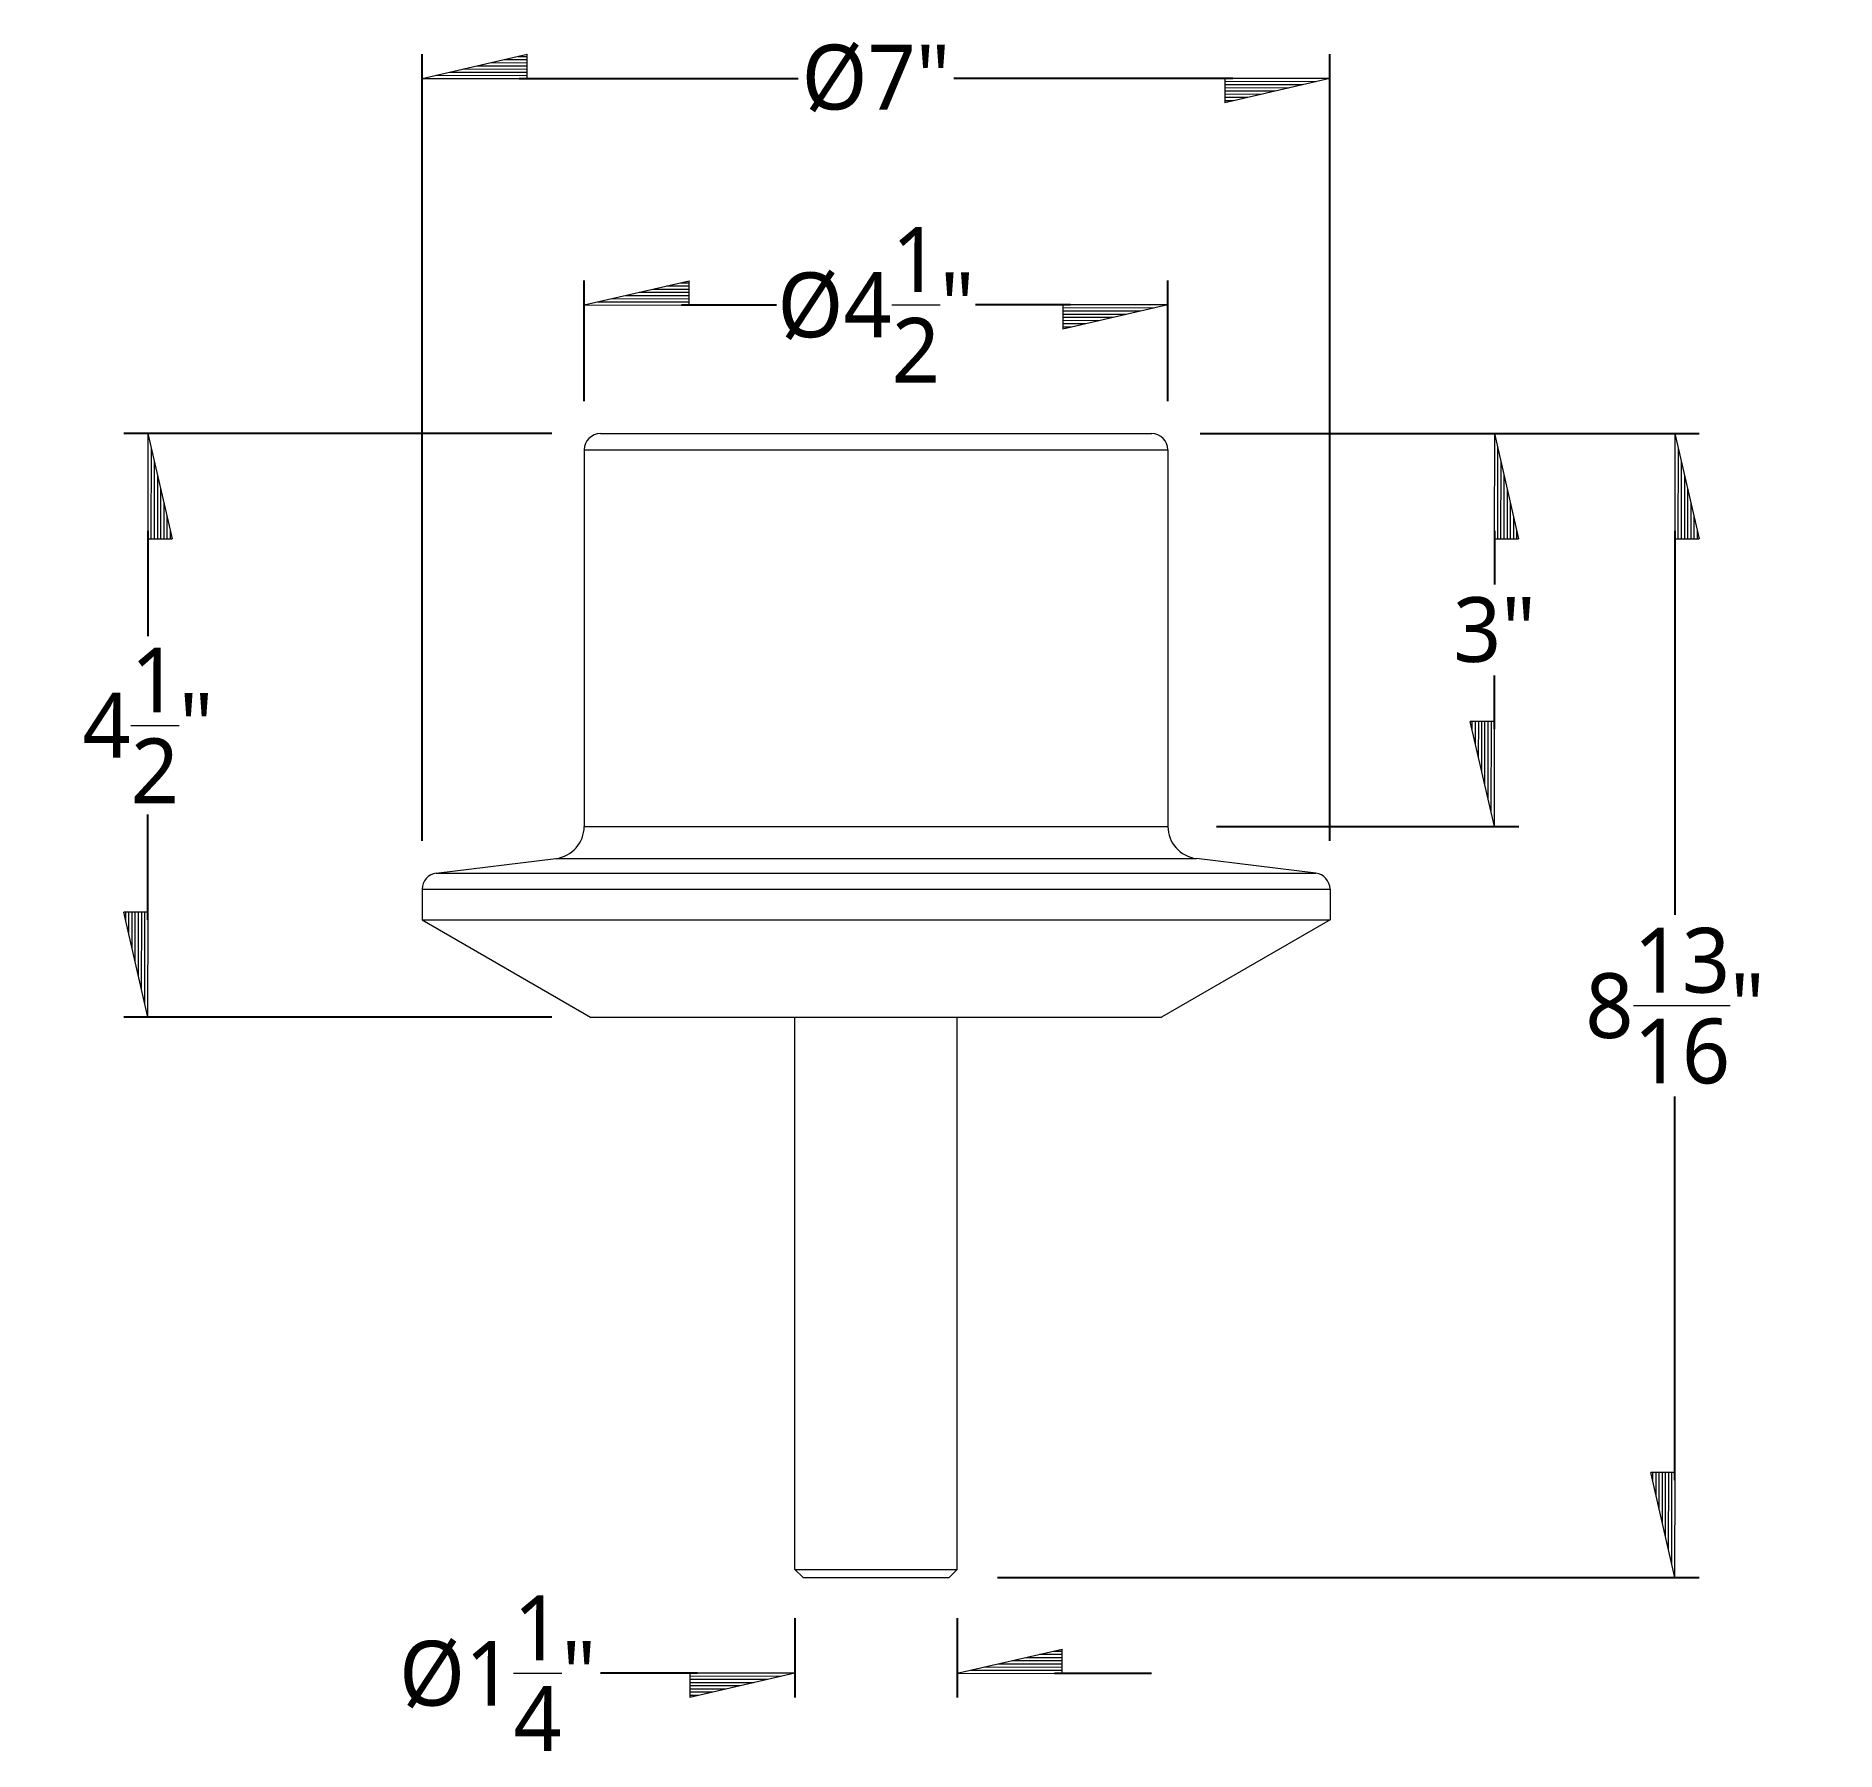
# Model space of a CAD drawing. Extents: x 174.8 to 188.6, y 95.3 to 108.5.
import ezdxf

# ---------------------------------------------------------------- set-up
doc = ezdxf.new("R2010")
doc.units = 0
doc.header["$LTSCALE"] = 0.5
doc.header["$MEASUREMENT"] = 0
doc.layers.get('0').update_dxf_attribs({"linetype": 'CONTINUOUS'})
doc.layers.get('DEFPOINTS').update_dxf_attribs({"linetype": 'CONTINUOUS'})
doc.layers.add('AM_5', color=3, linetype='CONTINUOUS', lineweight=15)
doc.styles.add('pamphlet', font='segoeui.ttf', dxfattribs={"height": 0.5})
doc.dimstyles.new('PAMPHLET$0', dxfattribs={"dimtxt": 0.5, "dimasz": 1.5, "dimexe": 0.1875, "dimexo": 0.375, "dimgap": 0.09375, "dimtad": 0, "dimtih": 1, "dimtoh": 1, "dimdec": 4, "dimzin": 0, "dimdsep": 46, "dimlunit": 4, "dimtxsty": 'pamphlet', "dimblk1": 'BFL', "dimblk2": 'BFL', "dimsah": 1, "dimcen": -0.09375, "dimadec": 0, "dimazin": 0, "dimtfac": 1, "dimtdec": 4, "dimtofl": 0, "dimtmove": 0, "dimatfit": 1, "dimldrblk": 'BFL', "dimfxl": 0, "dimtolj": 1, "dimtzin": 0, "dimarcsym": 0})

# ---------------------------------------------------------------- blocks, each defined once
blk = doc.blocks.new('BFL')
for p, q in [((0, 0), (-1.08, 0.001)), ((-1.08, 0.001), (-1.08, -0.249)), ((0, 0), (-1.08, -0.249)), ((-0.141, -0.033), (-1.08, -0.031)), ((-0.283, -0.065), (-1.08, -0.064)), ((-0.424, -0.098), (-1.08, -0.097)), ((-0.565, -0.13), (-1.08, -0.13)), ((-0.707, -0.163), (-1.08, -0.162)), ((-0.848, -0.195), (-1.08, -0.195)), ((-0.99, -0.228), (-1.08, -0.228))]:
    blk.add_line(p, q)
blk = doc.blocks.new('*D8')
at = {"layer": 'AM_5', "color": 0, "lineweight": -2, "ltscale": 0.75, "transparency": 16777216}
for p, q in [((178.983, 105.693), (178.983, 106.623)), ((183.483, 105.693), (183.483, 106.623)), ((179.733, 106.436), (180.466, 106.436)), ((182.733, 106.436), (182.001, 106.436))]:
    blk.add_line(p, q, dxfattribs=at)
at = {"layer": 'DEFPOINTS', "color": 0, "ltscale": 0.75, "transparency": 16777216}
for p in [(183.483, 106.436), (178.983, 105.318), (183.483, 105.318)]:
    blk.add_point(p, dxfattribs=at)
at = {"layer": 'AM_5', "color": 0, "lineweight": -2, "ltscale": 0.75, "transparency": 16777216, "xscale": 0.75, "yscale": 0.75, "zscale": 0.75, "rotation": 180}
blk.add_blockref('BFL', (178.983, 106.436), dxfattribs=at)
at = {"layer": 'AM_5', "color": 0, "lineweight": -2, "ltscale": 0.75, "transparency": 16777216, "xscale": 0.75, "yscale": 0.75, "zscale": 0.75}
blk.add_blockref('BFL', (183.483, 106.436), dxfattribs=at)
at = {"layer": 'AM_5', "color": 0, "ltscale": 0.75, "transparency": 16777216, "insert": (181.233, 106.436), "char_height": 0.5, "attachment_point": 5, "style": 'pamphlet'}
blk.add_mtext('\\A1;%%C4{\\H1.000000x;\\S1/2;}"', dxfattribs=at)
blk = doc.blocks.new('*D9')
at = {"layer": 'AM_5', "color": 0, "lineweight": -2, "ltscale": 0.75, "transparency": 16777216}
for p, q in [((177.733, 102.304), (177.733, 108.369)), ((184.733, 102.304), (184.733, 108.369)), ((178.483, 108.182), (180.633, 108.182)), ((183.983, 108.182), (181.834, 108.182))]:
    blk.add_line(p, q, dxfattribs=at)
at = {"layer": 'DEFPOINTS', "color": 0, "ltscale": 0.75, "transparency": 16777216}
for p in [(184.733, 108.182), (177.733, 101.929), (184.733, 101.929)]:
    blk.add_point(p, dxfattribs=at)
at = {"layer": 'AM_5', "color": 0, "lineweight": -2, "ltscale": 0.75, "transparency": 16777216, "xscale": 0.75, "yscale": 0.75, "zscale": 0.75, "rotation": 180}
blk.add_blockref('BFL', (177.733, 108.182), dxfattribs=at)
at = {"layer": 'AM_5', "color": 0, "lineweight": -2, "ltscale": 0.75, "transparency": 16777216, "xscale": 0.75, "yscale": 0.75, "zscale": 0.75}
blk.add_blockref('BFL', (184.733, 108.182), dxfattribs=at)
at = {"layer": 'AM_5', "color": 0, "ltscale": 0.75, "transparency": 16777216, "insert": (181.233, 108.182), "char_height": 0.5, "attachment_point": 5, "style": 'pamphlet'}
blk.add_mtext('\\A1;%%C7"', dxfattribs=at)
blk = doc.blocks.new('*D10')
at = {"layer": 'AM_5', "color": 0, "lineweight": -2, "ltscale": 0.75, "transparency": 16777216}
for p, q in [((178.733, 105.443), (175.433, 105.443)), ((175.62, 104.693), (175.62, 103.88)), ((175.62, 101.693), (175.62, 102.506)), ((178.733, 100.943), (175.433, 100.943))]:
    blk.add_line(p, q, dxfattribs=at)
at = {"layer": 'DEFPOINTS', "color": 0, "ltscale": 0.75, "transparency": 16777216}
for p in [(179.108, 105.443), (175.62, 100.943), (179.108, 100.943)]:
    blk.add_point(p, dxfattribs=at)
at = {"layer": 'AM_5', "color": 0, "lineweight": -2, "ltscale": 0.75, "transparency": 16777216, "xscale": 0.75, "yscale": 0.75, "zscale": 0.75}
for p, rotation in [((175.62, 105.443), 90), ((175.62, 100.943), 270)]:
    blk.add_blockref('BFL', p, dxfattribs=dict(at, rotation=rotation))
at = {"layer": 'AM_5', "color": 0, "ltscale": 0.75, "transparency": 16777216, "insert": (175.62, 103.193), "char_height": 0.5, "attachment_point": 5, "style": 'pamphlet'}
blk.add_mtext('\\A1;4{\\H1.000000x;\\S1/2;}"', dxfattribs=at)
blk = doc.blocks.new('*D11')
at = {"layer": 'AM_5', "color": 0, "lineweight": -2, "ltscale": 0.75, "transparency": 16777216}
for p, q in [((183.733, 105.443), (186.188, 105.443)), ((186.001, 104.693), (186.001, 104.281)), ((186.001, 103.164), (186.001, 103.577)), ((183.858, 102.414), (186.188, 102.414))]:
    blk.add_line(p, q, dxfattribs=at)
at = {"layer": 'DEFPOINTS', "color": 0, "ltscale": 0.75, "transparency": 16777216}
for p in [(183.358, 105.443), (183.483, 102.414), (186.001, 102.414)]:
    blk.add_point(p, dxfattribs=at)
at = {"layer": 'AM_5', "color": 0, "lineweight": -2, "ltscale": 0.75, "transparency": 16777216, "xscale": 0.75, "yscale": 0.75, "zscale": 0.75}
for p, rotation in [((186.001, 105.443), 90), ((186.001, 102.414), 270)]:
    blk.add_blockref('BFL', p, dxfattribs=dict(at, rotation=rotation))
at = {"layer": 'AM_5', "color": 0, "ltscale": 0.75, "transparency": 16777216, "insert": (186.001, 103.929), "char_height": 0.5, "attachment_point": 5, "style": 'pamphlet'}
blk.add_mtext('\\A1;3"', dxfattribs=at)
blk = doc.blocks.new('*D12')
at = {"layer": 'AM_5', "color": 0, "lineweight": -2, "ltscale": 0.75, "transparency": 16777216}
for p, q in [((183.733, 105.443), (187.58, 105.443)), ((187.393, 104.693), (187.393, 101.733)), ((187.393, 97.371), (187.393, 100.331)), ((182.171, 96.621), (187.58, 96.621))]:
    blk.add_line(p, q, dxfattribs=at)
at = {"layer": 'DEFPOINTS', "color": 0, "ltscale": 0.75, "transparency": 16777216}
for p in [(183.358, 105.443), (181.796, 96.621), (187.393, 96.621)]:
    blk.add_point(p, dxfattribs=at)
at = {"layer": 'AM_5', "color": 0, "lineweight": -2, "ltscale": 0.75, "transparency": 16777216, "xscale": 0.75, "yscale": 0.75, "zscale": 0.75}
for p, rotation in [((187.393, 105.443), 90), ((187.393, 96.621), 270)]:
    blk.add_blockref('BFL', p, dxfattribs=dict(at, rotation=rotation))
at = {"layer": 'AM_5', "color": 0, "ltscale": 0.75, "transparency": 16777216, "insert": (187.393, 101.032), "char_height": 0.5, "attachment_point": 5, "style": 'pamphlet'}
blk.add_mtext('\\A1;8{\\H1.000000x;\\S13/16;}"', dxfattribs=at)
blk = doc.blocks.new('*D13')
at = {"layer": 'AM_5', "color": 0, "lineweight": -2, "ltscale": 0.75, "transparency": 16777216}
for p, q in [((180.608, 96.308), (180.608, 95.696)), ((181.858, 96.308), (181.858, 95.696)), ((179.858, 95.883), (179.108, 95.883)), ((182.608, 95.883), (183.358, 95.883))]:
    blk.add_line(p, q, dxfattribs=at)
at = {"layer": 'DEFPOINTS', "color": 0, "ltscale": 0.75, "transparency": 16777216}
for p in [(180.608, 96.683), (181.858, 96.683), (180.608, 95.883)]:
    blk.add_point(p, dxfattribs=at)
at = {"layer": 'AM_5', "color": 0, "lineweight": -2, "ltscale": 0.75, "transparency": 16777216, "xscale": 0.75, "yscale": 0.75, "zscale": 0.75, "rotation": 180}
blk.add_blockref('BFL', (181.858, 95.883), dxfattribs=at)
at = {"layer": 'AM_5', "color": 0, "lineweight": -2, "ltscale": 0.75, "transparency": 16777216, "xscale": 0.75, "yscale": 0.75, "zscale": 0.75}
blk.add_blockref('BFL', (180.608, 95.883), dxfattribs=at)
at = {"layer": 'AM_5', "color": 0, "ltscale": 0.75, "transparency": 16777216, "insert": (178.316, 95.883), "char_height": 0.5, "attachment_point": 5, "style": 'pamphlet'}
blk.add_mtext('\\A1;%%C1{\\H1.000000x;\\S1/4;}"', dxfattribs=at)

msp = doc.modelspace()

# ---------------------------------------------------------------- linework, layer by layer
at = {"layer": 'AM_5', "color": 0, "ltscale": 0.75}
for p, q in [((179.1085, 105.44319), (183.3585, 105.44319)), ((178.9835, 105.31819), (178.9835, 102.41437)), ((178.9835, 105.31819), (183.4835, 105.31819)), ((183.4835, 105.31819), (183.4835, 102.41437)), ((178.9835, 102.41437), (183.4835, 102.41437)), ((177.84326, 102.05319), (178.76396, 102.16624)), ((178.76396, 102.16624), (183.70303, 102.16624)), ((184.62373, 102.05319), (183.70303, 102.16624)), ((177.84326, 102.05319), (184.62373, 102.05319)), ((177.7335, 101.92912), (177.7335, 101.69319)), ((177.7335, 101.92912), (184.7335, 101.92912)), ((184.7335, 101.92912), (184.7335, 101.69319)), ((177.7335, 101.69319), (179.03253, 100.94319)), ((177.7335, 101.69319), (184.7335, 101.69319)), ((184.7335, 101.69319), (183.43446, 100.94319)), ((179.03253, 100.94319), (183.43446, 100.94319)), ((180.6085, 96.68319), (180.6085, 100.94319)), ((181.8585, 96.68319), (181.8585, 100.94319)), ((180.6085, 96.68319), (181.8585, 96.68319)), ((180.6085, 96.68319), (180.671, 96.62069)), ((180.671, 96.62069), (181.2335, 96.62069)), ((180.671, 96.62069), (181.796, 96.62069)), ((181.8585, 96.68319), (181.796, 96.62069))]:
    msp.add_line(p, q, dxfattribs=at)
for centre, radius, start, end in [((179.1085, 105.31819), 0.125, 90, 180), ((183.3585, 105.31819), 0.125, 0, 90), ((178.7335, 102.41437), 0.25, 277, 0), ((183.7335, 102.41437), 0.25, 180, 263), ((177.8585, 101.92912), 0.125, 97, 180), ((184.6085, 101.92912), 0.125, 0, 83)]:
    msp.add_arc(centre, radius, start, end, dxfattribs=at)

# ---------------------------------------------------------------- dimensions: what is measured, and where the dimension line sits
for base, p1, p2, picture, middle in [((184.7335, 108.18182), (177.7335, 101.92912), (184.7335, 101.92912), '*D9', (181.2335, 108.18182)), ((183.4835, 106.43553), (178.9835, 105.31819), (183.4835, 105.31819), '*D8', (181.2335, 106.43553))]:
    dim = msp.add_linear_dim(base=base, p1=p1, p2=p2, text='%%C<>', dimstyle='PAMPHLET$0', override={"dimasz": 0.75}, dxfattribs=at)
    dim.commit()
    dim.dimension.update_dxf_attribs({"geometry": picture, "text_midpoint": middle})
for base, p1, p2, picture, middle in [((175.62011, 100.94319), (179.1085, 105.44319), (179.1085, 100.94319), '*D10', (175.62011, 103.19319)), ((187.39261, 96.62069), (183.3585, 105.44319), (181.796, 96.62069), '*D12', (187.39261, 101.03194)), ((186.00083, 102.41437), (183.3585, 105.44319), (183.4835, 102.41437), '*D11', (186.00083, 103.92878))]:
    dim = msp.add_linear_dim(base=base, p1=p1, p2=p2, angle=90, dimstyle='PAMPHLET$0', override={"dimasz": 0.75}, dxfattribs=at)
    dim.commit()
    dim.dimension.update_dxf_attribs({"geometry": picture, "text_midpoint": middle})
dim = msp.add_linear_dim(base=(180.6085, 95.88341), p1=(181.8585, 96.68319), p2=(180.6085, 96.68319), angle=0, text='%%C<>', dimstyle='PAMPHLET$0', override={"dimasz": 0.75}, dxfattribs=at)
dim.commit()
dim.dimension.update_dxf_attribs({"geometry": '*D13', "text_midpoint": (178.31562, 95.88341)})

doc.saveas('drawing.dxf')
